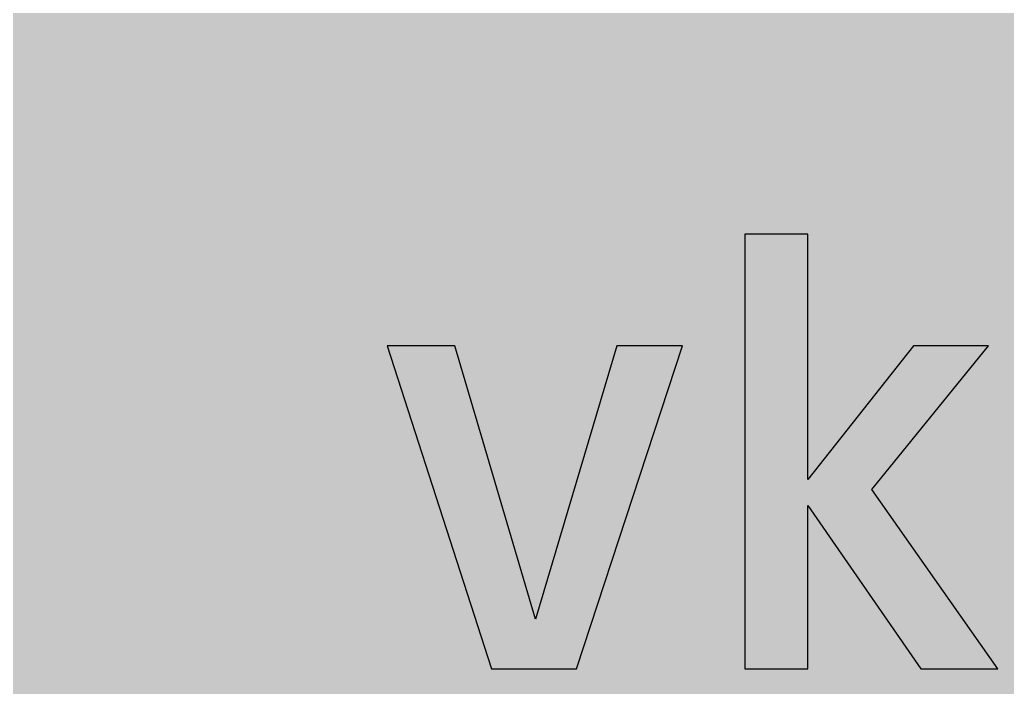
# Model space of a CAD drawing. Header units: millimetres. Extents: x 0 to 212, y 0 to 159.
# Drawn here: x 107.1 to 163.2, y 30.8 to 68.7 of the extents above; entities that cross this region are included whole.
import ezdxf

# ---------------------------------------------------------------- set-up
doc = ezdxf.new("R2010")
doc.units = ezdxf.units.MM

msp = doc.modelspace()

# ---------------------------------------------------------------- hatches: boundary and pattern name
for color, points in [(254, [(14.1633, 0.0536), (13.9878, 0.0533), (13.8125, 0.0559), (13.6373, 0.061), (13.462, 0.0686), (13.2893, 0.0787), (13.114, 0.0914), (12.9413, 0.1041), (12.7686, 0.1219), (12.5959, 0.1397), (12.4231, 0.16), (12.2504, 0.1829), (12.0777, 0.2057), (11.9075, 0.2337), (11.7373, 0.2616), (11.5672, 0.2921), (11.397, 0.3251), (11.2268, 0.3607), (11.0592, 0.3988), (10.8915, 0.4369), (10.7239, 0.4775), (10.5562, 0.5207), (10.3886, 0.5664), (10.2235, 0.6121), (10.0584, 0.6629), (9.8933, 0.7137), (9.7307, 0.7671), (9.5682, 0.8204), (9.4056, 0.8788), (9.2431, 0.9373), (9.083, 0.9982), (8.923, 1.0617), (8.763, 1.1252), (8.6055, 1.1938), (8.4455, 1.2624), (8.2906, 1.331), (8.1331, 1.4046), (7.9781, 1.4783), (7.8232, 1.5545), (7.6708, 1.6332), (7.5184, 1.7145), (7.366, 1.7958), (7.2161, 1.8796), (7.0663, 1.966), (6.919, 2.0523), (6.7716, 2.1438), (6.6243, 2.2352), (6.4795, 2.3266), (6.3348, 2.4232), (6.19, 2.5197), (6.0477, 2.6187), (5.908, 2.7178), (5.7683, 2.8194), (5.6286, 2.9235), (5.4915, 3.0302), (5.3543, 3.1369), (5.2197, 3.2461), (5.0851, 3.3579), (4.953, 3.4722), (4.8209, 3.5865), (4.6914, 3.7033), (4.5644, 3.8202), (4.4348, 3.9395), (4.3104, 4.0615), (4.1859, 4.1859), (4.0615, 4.3104), (3.9395, 4.4348), (3.8202, 4.5618), (3.7033, 4.6914), (3.5865, 4.8209), (3.4722, 4.953), (3.3579, 5.0851), (3.2487, 5.2197), (3.1369, 5.3543), (3.0302, 5.4915), (2.9235, 5.6286), (2.8194, 5.7683), (2.7178, 5.908), (2.6187, 6.0477), (2.5197, 6.19), (2.4232, 6.3348), (2.3266, 6.477), (2.2352, 6.6243), (2.1438, 6.7691), (2.0523, 6.919), (1.966, 7.0663), (1.8796, 7.2161), (1.7958, 7.366), (1.7145, 7.5184), (1.6332, 7.6708), (1.5545, 7.8232), (1.4783, 7.9781), (1.4046, 8.1331), (1.331, 8.2906), (1.2598, 8.4455), (1.1913, 8.603), (1.1252, 8.763), (1.0592, 8.923), (0.9982, 9.083), (0.9373, 9.2431), (0.8763, 9.4056), (0.8204, 9.5682), (0.7645, 9.7307), (0.7112, 9.8933), (0.6604, 10.0584), (0.6121, 10.2235), (0.5639, 10.3911), (0.5207, 10.5562), (0.4775, 10.7239), (0.4343, 10.8915), (0.3962, 11.0592), (0.3607, 11.2268), (0.3251, 11.397), (0.2921, 11.5672), (0.2616, 11.7373), (0.2311, 11.9075), (0.2057, 12.0802), (0.1803, 12.2504), (0.1575, 12.4231), (0.1372, 12.5959), (0.1194, 12.7686), (0.1041, 12.9413), (0.0889, 13.1166), (0.0787, 13.2893), (0.0686, 13.4645), (0.061, 13.6373), (0.0559, 13.8125), (0.0508, 13.9878), (0.0508, 14.163), (0.0522, 144.6925), (0.0508, 144.8664), (0.0559, 145.0416), (0.061, 145.2169), (0.0686, 145.3896), (0.0787, 145.5649), (0.0889, 145.7376), (0.1041, 145.9128), (0.1194, 146.0856), (0.1372, 146.2583), (0.1575, 146.431), (0.1803, 146.6037), (0.2057, 146.7739), (0.2311, 146.9466), (0.2616, 147.1168), (0.2921, 147.287), (0.3251, 147.4572), (0.3607, 147.6248), (0.3962, 147.795), (0.4343, 147.9626), (0.4775, 148.1303), (0.5207, 148.2979), (0.5639, 148.463), (0.6121, 148.6281), (0.6604, 148.7932), (0.7112, 148.9583), (0.7645, 149.1234), (0.8204, 149.286), (0.8763, 149.4485), (0.9373, 149.6111), (0.9982, 149.7711), (1.0592, 149.9311), (1.1252, 150.0911), (1.1913, 150.2486), (1.2598, 150.4061), (1.331, 150.5636), (1.4046, 150.7185), (1.4783, 150.876), (1.5545, 151.0284), (1.6332, 151.1833), (1.7145, 151.3357), (1.7958, 151.4856), (1.8796, 151.638), (1.966, 151.7879), (2.0523, 151.9352), (2.1438, 152.0825), (2.2352, 152.2298), (2.3266, 152.3746), (2.4232, 152.5194), (2.5197, 152.6616), (2.6187, 152.8039), (2.7178, 152.9461), (2.8194, 153.0858), (2.9235, 153.2255), (3.0302, 153.3627), (3.1369, 153.4973), (3.2487, 153.6344), (3.3579, 153.7665), (3.4722, 153.8986), (3.5865, 154.0307), (3.7033, 154.1602), (3.8202, 154.2898), (3.9395, 154.4168), (4.0615, 154.5438), (4.1859, 154.6682), (4.3104, 154.7901), (4.4348, 154.9121), (4.5644, 155.034), (4.6914, 155.1508), (4.8209, 155.2677), (4.953, 155.382), (5.0851, 155.4937), (5.2197, 155.6055), (5.3543, 155.7147), (5.4915, 155.8239), (5.6286, 155.9281), (5.7683, 156.0322), (5.908, 156.1338), (6.0477, 156.2354), (6.19, 156.3345), (6.3348, 156.431), (6.4795, 156.525), (6.6243, 156.6189), (6.7716, 156.7104), (6.919, 156.7993), (7.0663, 156.8882), (7.2161, 156.9745), (7.366, 157.0584), (7.5184, 157.1396), (7.6708, 157.2209), (7.8232, 157.2971), (7.9781, 157.3733), (8.1331, 157.4495), (8.2906, 157.5206), (8.4455, 157.5918), (8.6055, 157.6603), (8.763, 157.7289), (8.923, 157.7924), (9.083, 157.8559), (9.2431, 157.9169), (9.4056, 157.9753), (9.5682, 158.0337), (9.7307, 158.0871), (9.8933, 158.1404), (10.0584, 158.1912), (10.2235, 158.242), (10.3886, 158.2877), (10.5562, 158.3334), (10.7239, 158.3766), (10.8915, 158.4173), (11.0592, 158.4579), (11.2268, 158.4935), (11.397, 158.529), (11.5672, 158.562), (11.7373, 158.5925), (11.9075, 158.6205), (12.0777, 158.6484), (12.2504, 158.6713), (12.4231, 158.6941), (12.5959, 158.7144), (12.7686, 158.7322), (12.9413, 158.75), (13.114, 158.7627), (13.2893, 158.7754), (13.462, 158.7856), (13.6373, 158.7932), (13.8125, 158.7983), (13.9878, 158.8008), (14.163, 158.8033), (197.6078, 158.8036), (197.7822, 158.8008), (197.9574, 158.7983), (198.1327, 158.7932), (198.3054, 158.7856), (198.4807, 158.7754), (198.6534, 158.7627), (198.8287, 158.75), (199.0014, 158.7322), (199.1741, 158.7144), (199.3468, 158.6941), (199.5195, 158.6713), (199.6897, 158.6484), (199.8624, 158.6205), (200.0326, 158.5925), (200.2028, 158.562), (200.373, 158.529), (200.5432, 158.4935), (200.7108, 158.4579), (200.8784, 158.4173), (201.0461, 158.3766), (201.2137, 158.3334), (201.3788, 158.2877), (201.5465, 158.242), (201.7116, 158.1912), (201.8767, 158.1404), (202.0392, 158.0871), (202.2018, 158.0337), (202.3643, 157.9753), (202.5269, 157.9169), (202.6869, 157.8559), (202.8469, 157.7924), (203.007, 157.7289), (203.167, 157.6603), (203.3245, 157.5918), (203.4794, 157.5206), (203.6369, 157.4495), (203.7918, 157.3733), (203.9468, 157.2971), (204.0992, 157.2209), (204.2516, 157.1396), (204.404, 157.0584), (204.5538, 156.9745), (204.7037, 156.8882), (204.8535, 156.7993), (205.0009, 156.7104), (205.1456, 156.6189), (205.293, 156.525), (205.4352, 156.431), (205.58, 156.3345), (205.7222, 156.2354), (205.8619, 156.1338), (206.0016, 156.0322), (206.1413, 155.9281), (206.2785, 155.8239), (206.4156, 155.7147), (206.5503, 155.6055), (206.6849, 155.4937), (206.817, 155.382), (206.949, 155.2677), (207.0786, 155.1508), (207.2081, 155.034), (207.3351, 154.9121), (207.4596, 154.7901), (207.584, 154.6682), (207.7085, 154.5438), (207.8304, 154.4168), (207.9498, 154.2898), (208.0666, 154.1602), (208.1835, 154.0307), (208.2978, 153.8986), (208.4121, 153.7665), (208.5238, 153.6344), (208.6331, 153.4973), (208.7397, 153.3627), (208.8464, 153.2255), (208.9506, 153.0858), (209.0522, 152.9461), (209.1512, 152.8039), (209.2503, 152.6616), (209.3468, 152.5194), (209.4433, 152.3746), (209.5348, 152.2298), (209.6262, 152.0825), (209.7176, 151.9352), (209.804, 151.7879), (209.8904, 151.638), (209.9742, 151.4856), (210.0555, 151.3357), (210.1367, 151.1833), (210.2155, 151.0284), (210.2917, 150.876), (210.3653, 150.7185), (210.439, 150.5636), (210.5076, 150.4061), (210.5762, 150.2486), (210.6447, 150.0911), (210.7082, 149.9311), (210.7717, 149.7711), (210.8327, 149.6111), (210.8911, 149.4485), (210.9495, 149.286), (211.0029, 149.1234), (211.0562, 148.9583), (211.107, 148.7932), (211.1578, 148.6281), (211.2035, 148.463), (211.2493, 148.2979), (211.2924, 148.1303), (211.3331, 147.9626), (211.3712, 147.795), (211.4093, 147.6248), (211.4448, 147.4572), (211.4779, 147.287), (211.5083, 147.1168), (211.5363, 146.9466), (211.5642, 146.7739), (211.5871, 146.6037), (211.6099, 146.431), (211.6303, 146.2583), (211.648, 146.0856), (211.6658, 145.9128), (211.6785, 145.7376), (211.6912, 145.5649), (211.7014, 145.3896), (211.709, 145.2169), (211.7141, 145.0416), (211.7166, 144.8664), (211.7166, 144.6911), (211.7189, 14.1647), (211.7166, 13.9878), (211.7141, 13.8125), (211.709, 13.6373), (211.7014, 13.4645), (211.6912, 13.2893), (211.6785, 13.1166), (211.6658, 12.9413), (211.648, 12.7686), (211.6303, 12.5959), (211.6099, 12.4231), (211.5871, 12.2504), (211.5642, 12.0802), (211.5363, 11.9075), (211.5083, 11.7373), (211.4779, 11.5672), (211.4448, 11.397), (211.4093, 11.2268), (211.3712, 11.0592), (211.3331, 10.8915), (211.2924, 10.7239), (211.2493, 10.5562), (211.2035, 10.3911), (211.1578, 10.2235), (211.107, 10.0584), (211.0562, 9.8933), (211.0029, 9.7307), (210.9495, 9.5682), (210.8911, 9.4056), (210.8327, 9.2431), (210.7717, 9.083), (210.7082, 8.923), (210.6447, 8.763), (210.5762, 8.603), (210.5076, 8.4455), (210.439, 8.2906), (210.3653, 8.1331), (210.2917, 7.9781), (210.2155, 7.8232), (210.1367, 7.6708), (210.0555, 7.5184), (209.9742, 7.366), (209.8904, 7.2161), (209.804, 7.0663), (209.7176, 6.919), (209.6262, 6.7691), (209.5348, 6.6243), (209.4433, 6.477), (209.3468, 6.3348), (209.2503, 6.19), (209.1512, 6.0477), (209.0522, 5.908), (208.9506, 5.7683), (208.8464, 5.6286), (208.7397, 5.4915), (208.6331, 5.3543), (208.5238, 5.2197), (208.4121, 5.0851), (208.2978, 4.953), (208.1835, 4.8209), (208.0666, 4.6914), (207.9498, 4.5618), (207.8304, 4.4348), (207.7085, 4.3104), (207.584, 4.1859), (207.4596, 4.0615), (207.3351, 3.9395), (207.2081, 3.8202), (207.0786, 3.7033), (206.949, 3.5865), (206.817, 3.4722), (206.6849, 3.3579), (206.5503, 3.2461), (206.4156, 3.1369), (206.2785, 3.0302), (206.1413, 2.9235), (206.0016, 2.8194), (205.8619, 2.7178), (205.7222, 2.6187), (205.58, 2.5197), (205.4352, 2.4232), (205.293, 2.3266), (205.1456, 2.2352), (205.0009, 2.1438), (204.8535, 2.0523), (204.7037, 1.966), (204.5538, 1.8796), (204.404, 1.7958), (204.2516, 1.7145), (204.0992, 1.6332), (203.9468, 1.5545), (203.7918, 1.4783), (203.6369, 1.4046), (203.4794, 1.331), (203.3245, 1.2624), (203.167, 1.1938), (203.007, 1.1252), (202.8469, 1.0617), (202.6869, 0.9982), (202.5269, 0.9373), (202.3643, 0.8788), (202.2018, 0.8204), (202.0392, 0.7671), (201.8767, 0.7137), (201.7116, 0.6629), (201.5465, 0.6121), (201.3788, 0.5664), (201.2137, 0.5207), (201.0461, 0.4775), (200.8784, 0.4369), (200.7108, 0.3988), (200.5432, 0.3607), (200.373, 0.3251), (200.2028, 0.2921), (200.0326, 0.2616), (199.8624, 0.2337), (199.6897, 0.2057), (199.5195, 0.1829), (199.3468, 0.16), (199.1741, 0.1397), (199.0014, 0.1219), (198.8287, 0.1041), (198.6534, 0.0914), (198.4807, 0.0787), (198.3054, 0.0686), (198.1327, 0.061), (197.9574, 0.0559), (197.7822, 0.0533), (197.6069, 0.0533)]), (59, [(151.8888, 31.8036), (151.8888, 41.0803), (158.309, 31.8036), (162.6828, 31.8036), (155.5228, 41.9982), (162.1536, 50.1466), (157.886, 50.1466), (151.8888, 42.5633), (151.8888, 56.4966), (148.2908, 56.4966), (148.2908, 31.8036)]), (59, [(144.7631, 50.1466), (141.0229, 50.1466), (136.4008, 34.6258), (131.8147, 50.1466), (127.9701, 50.1466), (133.8972, 31.8036), (138.7299, 31.8036)])]:
    msp.add_hatch(color=color).paths.add_polyline_path(points)
h = msp.add_hatch(color=59)
edge = h.paths.add_edge_path()
edge.add_line((117.1402, 47.5365), (117.2591, 47.5336))
edge.add_line((117.2591, 47.5336), (117.3759, 47.5336))
edge.add_line((117.3759, 47.5336), (117.4928, 47.531))
edge.add_line((117.4928, 47.531), (117.6071, 47.5285))
edge.add_line((117.6071, 47.5285), (117.7188, 47.5259))
edge.add_line((117.7188, 47.5259), (117.8306, 47.5209))
edge.add_line((117.8306, 47.5209), (117.9373, 47.5132))
edge.add_line((117.9373, 47.5132), (118.044, 47.5082))
edge.add_line((118.044, 47.5082), (118.1506, 47.5005))
edge.add_line((118.1506, 47.5005), (118.2522, 47.4904))
edge.add_line((118.2522, 47.4904), (118.3538, 47.4802))
edge.add_line((118.3538, 47.4802), (118.4529, 47.4701))
edge.add_line((118.4529, 47.4701), (118.552, 47.4574))
edge.add_line((118.552, 47.4574), (118.6459, 47.4447))
edge.add_line((118.6459, 47.4447), (118.7399, 47.4294))
edge.add_line((118.7399, 47.4294), (118.8314, 47.4116))
edge.add_line((118.8314, 47.4116), (118.9228, 47.3964))
edge.add_line((118.9228, 47.3964), (119.0092, 47.3761))
edge.add_line((119.0092, 47.3761), (119.0955, 47.3558))
edge.add_line((119.0955, 47.3558), (119.1793, 47.3354))
edge.add_line((119.1793, 47.3354), (119.2632, 47.3126))
edge.add_line((119.2632, 47.3126), (119.3444, 47.2872))
edge.add_line((119.3444, 47.2872), (119.4206, 47.2618))
edge.add_line((119.4206, 47.2618), (119.4994, 47.2338))
edge.add_line((119.4994, 47.2338), (119.573, 47.2059))
edge.add_line((119.573, 47.2059), (119.6467, 47.1729))
edge.add_line((119.6467, 47.1729), (119.7178, 47.1424))
edge.add_line((119.7178, 47.1424), (119.7864, 47.1068))
edge.add_line((119.7864, 47.1068), (119.855, 47.0713))
edge.add_line((119.855, 47.0713), (119.921, 47.0332))
edge.add_line((119.921, 47.0332), (119.9845, 46.9951))
edge.add_line((119.9845, 46.9951), (120.0455, 46.9519))
edge.add_line((120.0455, 46.9519), (120.1039, 46.9113))
edge.add_line((120.1039, 46.9113), (120.1623, 46.8655))
edge.add_line((120.1623, 46.8655), (120.2182, 46.8173))
edge.add_line((120.2182, 46.8173), (120.2741, 46.769))
edge.add_line((120.2741, 46.769), (120.3249, 46.7182))
edge.add_line((120.3249, 46.7182), (120.3757, 46.6649))
edge.add_line((120.3757, 46.6649), (120.4239, 46.6115))
edge.add_line((120.4239, 46.6115), (120.4697, 46.5531))
edge.add_line((120.4697, 46.5531), (120.5154, 46.4947))
edge.add_line((120.5154, 46.4947), (120.5586, 46.4337))
edge.add_line((120.5586, 46.4337), (120.5992, 46.3702))
edge.add_line((120.5992, 46.3702), (120.6373, 46.3042))
edge.add_line((120.6373, 46.3042), (120.6754, 46.2356))
edge.add_line((120.6754, 46.2356), (120.711, 46.1645))
edge.add_line((120.711, 46.1645), (120.744, 46.0934))
edge.add_line((120.744, 46.0934), (120.7745, 46.0172))
edge.add_line((120.7745, 46.0172), (120.8049, 45.941))
edge.add_line((120.8049, 45.941), (120.8329, 45.8597))
edge.add_line((120.8329, 45.8597), (120.8583, 45.7784))
edge.add_line((120.8583, 45.7784), (120.8811, 45.6921))
edge.add_line((120.8811, 45.6921), (120.904, 45.6057))
edge.add_line((120.904, 45.6057), (120.9243, 45.5143))
edge.add_line((120.9243, 45.5143), (120.9421, 45.4228))
edge.add_line((120.9421, 45.4228), (120.9573, 45.3263))
edge.add_line((120.9573, 45.3263), (120.9726, 45.2298))
edge.add_line((120.9726, 45.2298), (120.9853, 45.1282))
edge.add_line((120.9853, 45.1282), (120.9954, 45.0266))
edge.add_line((120.9954, 45.0266), (121.0031, 44.9199))
edge.add_line((121.0031, 44.9199), (121.0107, 44.8107))
edge.add_line((121.0107, 44.8107), (121.0158, 44.6989))
edge.add_line((121.0158, 44.6989), (121.0183, 44.5846))
edge.add_line((121.0183, 44.5846), (121.0183, 44.4652))
edge.add_line((121.0183, 44.4652), (121.0208, 43.0565))
edge.add_line((121.0208, 43.0565), (118.339, 43.0565))
edge.add_line((118.339, 43.0565), (118.0871, 43.053))
edge.add_line((118.0871, 43.053), (117.8433, 43.0505))
edge.add_line((117.8433, 43.0505), (117.602, 43.0428))
edge.add_line((117.602, 43.0428), (117.3658, 43.0327))
edge.add_line((117.3658, 43.0327), (117.1321, 43.02))
edge.add_line((117.1321, 43.02), (116.9035, 43.0047))
edge.add_line((116.9035, 43.0047), (116.6774, 42.9844))
edge.add_line((116.6774, 42.9844), (116.4565, 42.9641))
edge.add_line((116.4565, 42.9641), (116.2406, 42.9412))
edge.add_line((116.2406, 42.9412), (116.0272, 42.9133))
edge.add_line((116.0272, 42.9133), (115.8189, 42.8828))
edge.add_line((115.8189, 42.8828), (115.6132, 42.8498))
edge.add_line((115.6132, 42.8498), (115.4125, 42.8142))
edge.add_line((115.4125, 42.8142), (115.2169, 42.7761))
edge.add_line((115.2169, 42.7761), (115.0239, 42.7355))
edge.add_line((115.0239, 42.7355), (114.8359, 42.6923))
edge.add_line((114.8359, 42.6923), (114.6505, 42.6441))
edge.add_line((114.6505, 42.6441), (114.4702, 42.5958))
edge.add_line((114.4702, 42.5958), (114.2924, 42.5425))
edge.add_line((114.2924, 42.5425), (114.1197, 42.4866))
edge.add_line((114.1197, 42.4866), (113.952, 42.4282))
edge.add_line((113.952, 42.4282), (113.7869, 42.3672))
edge.add_line((113.7869, 42.3672), (113.6269, 42.3037))
edge.add_line((113.6269, 42.3037), (113.4694, 42.2377))
edge.add_line((113.4694, 42.2377), (113.317, 42.1665))
edge.add_line((113.317, 42.1665), (113.1672, 42.0954))
edge.add_line((113.1672, 42.0954), (113.0224, 42.0192))
edge.add_line((113.0224, 42.0192), (112.8827, 41.9405))
edge.add_line((112.8827, 41.9405), (112.7455, 41.8592))
edge.add_line((112.7455, 41.8592), (112.6134, 41.7754))
edge.add_line((112.6134, 41.7754), (112.4839, 41.689))
edge.add_line((112.4839, 41.689), (112.3594, 41.6001))
edge.add_line((112.3594, 41.6001), (112.2375, 41.5087))
edge.add_line((112.2375, 41.5087), (112.1207, 41.4122))
edge.add_line((112.1207, 41.4122), (112.0064, 41.3156))
edge.add_line((112.0064, 41.3156), (111.8972, 41.214))
edge.add_line((111.8972, 41.214), (111.7905, 41.1099))
edge.add_line((111.7905, 41.1099), (111.6889, 41.0032))
edge.add_line((111.6889, 41.0032), (111.5924, 40.894))
edge.add_line((111.5924, 40.894), (111.4984, 40.7822))
edge.add_line((111.4984, 40.7822), (111.4069, 40.6654))
edge.add_line((111.4069, 40.6654), (111.3206, 40.5486))
edge.add_line((111.3206, 40.5486), (111.2393, 40.4266))
edge.add_line((111.2393, 40.4266), (111.1606, 40.3047))
edge.add_line((111.1606, 40.3047), (111.0869, 40.1777))
edge.add_line((111.0869, 40.1777), (111.0158, 40.0482))
edge.add_line((111.0158, 40.0482), (110.9497, 39.9161))
edge.add_line((110.9497, 39.9161), (110.8862, 39.7815))
edge.add_line((110.8862, 39.7815), (110.8278, 39.6443))
edge.add_line((110.8278, 39.6443), (110.7719, 39.5021))
edge.add_line((110.7719, 39.5021), (110.7211, 39.3598))
edge.add_line((110.7211, 39.3598), (110.6729, 39.2125))
edge.add_line((110.6729, 39.2125), (110.6297, 39.0627))
edge.add_line((110.6297, 39.0627), (110.5891, 38.9103))
edge.add_line((110.5891, 38.9103), (110.5535, 38.7553))
edge.add_line((110.5535, 38.7553), (110.5205, 38.5978))
edge.add_line((110.5205, 38.5978), (110.4925, 38.4378))
edge.add_line((110.4925, 38.4378), (110.4671, 38.2753))
edge.add_line((110.4671, 38.2753), (110.4468, 38.1076))
edge.add_line((110.4468, 38.1076), (110.4316, 37.94))
edge.add_line((110.4316, 37.94), (110.4163, 37.7673))
edge.add_line((110.4163, 37.7673), (110.4087, 37.592))
edge.add_line((110.4087, 37.592), (110.4011, 37.4142))
edge.add_line((110.4011, 37.4142), (110.4011, 37.2339))
edge.add_line((110.4011, 37.2339), (110.4011, 37.0408))
edge.add_line((110.4011, 37.0408), (110.4087, 36.8503))
edge.add_line((110.4087, 36.8503), (110.4163, 36.6649))
edge.add_line((110.4163, 36.6649), (110.429, 36.4846))
edge.add_line((110.429, 36.4846), (110.4443, 36.3042))
edge.add_line((110.4443, 36.3042), (110.4646, 36.129))
edge.add_line((110.4646, 36.129), (110.4875, 35.9588))
edge.add_line((110.4875, 35.9588), (110.5154, 35.7911))
edge.add_line((110.5154, 35.7911), (110.5459, 35.626))
edge.add_line((110.5459, 35.626), (110.5789, 35.466))
edge.add_line((110.5789, 35.466), (110.6145, 35.3085))
edge.add_line((110.6145, 35.3085), (110.6551, 35.1536))
edge.add_line((110.6551, 35.1536), (110.6983, 35.0037))
edge.add_line((110.6983, 35.0037), (110.744, 34.8564))
edge.add_line((110.744, 34.8564), (110.7948, 34.7142))
edge.add_line((110.7948, 34.7142), (110.8481, 34.5745))
edge.add_line((110.8481, 34.5745), (110.904, 34.4373))
edge.add_line((110.904, 34.4373), (110.9624, 34.3052))
edge.add_line((110.9624, 34.3052), (111.0259, 34.1757))
edge.add_line((111.0259, 34.1757), (111.0894, 34.0487))
edge.add_line((111.0894, 34.0487), (111.158, 33.9242))
edge.add_line((111.158, 33.9242), (111.2291, 33.8049))
edge.add_line((111.2291, 33.8049), (111.3028, 33.688))
edge.add_line((111.3028, 33.688), (111.3815, 33.5737))
edge.add_line((111.3815, 33.5737), (111.4603, 33.4645))
edge.add_line((111.4603, 33.4645), (111.5441, 33.3578))
edge.add_line((111.5441, 33.3578), (111.6279, 33.2537))
edge.add_line((111.6279, 33.2537), (111.7168, 33.1521))
edge.add_line((111.7168, 33.1521), (111.8083, 33.0556))
edge.add_line((111.8083, 33.0556), (111.9022, 32.9616))
edge.add_line((111.9022, 32.9616), (111.9988, 32.8701))
edge.add_line((111.9988, 32.8701), (112.0978, 32.7812))
edge.add_line((112.0978, 32.7812), (112.1994, 32.6949))
edge.add_line((112.1994, 32.6949), (112.3036, 32.6136))
edge.add_line((112.3036, 32.6136), (112.4102, 32.5349))
edge.add_line((112.4102, 32.5349), (112.5195, 32.4587))
edge.add_line((112.5195, 32.4587), (112.6312, 32.385))
edge.add_line((112.6312, 32.385), (112.7455, 32.3139))
edge.add_line((112.7455, 32.3139), (112.8624, 32.2478))
edge.add_line((112.8624, 32.2478), (112.9817, 32.1818))
edge.add_line((112.9817, 32.1818), (113.1037, 32.1208))
edge.add_line((113.1037, 32.1208), (113.2281, 32.0624))
edge.add_line((113.2281, 32.0624), (113.3526, 32.0065))
edge.add_line((113.3526, 32.0065), (113.4821, 31.9532))
edge.add_line((113.4821, 31.9532), (113.6117, 31.9024))
edge.add_line((113.6117, 31.9024), (113.7463, 31.8541))
edge.add_line((113.7463, 31.8541), (113.8809, 31.811))
edge.add_line((113.8809, 31.811), (114.0181, 31.7678))
edge.add_line((114.0181, 31.7678), (114.1552, 31.7297))
edge.add_line((114.1552, 31.7297), (114.2975, 31.6916))
edge.add_line((114.2975, 31.6916), (114.4397, 31.6586))
edge.add_line((114.4397, 31.6586), (114.5845, 31.6255))
edge.add_line((114.5845, 31.6255), (114.7318, 31.5976))
edge.add_line((114.7318, 31.5976), (114.8817, 31.5722))
edge.add_line((114.8817, 31.5722), (115.0315, 31.5493))
edge.add_line((115.0315, 31.5493), (115.1839, 31.5265))
edge.add_line((115.1839, 31.5265), (115.3389, 31.5087))
edge.add_line((115.3389, 31.5087), (115.4938, 31.4935))
edge.add_line((115.4938, 31.4935), (115.6538, 31.4808))
edge.add_line((115.6538, 31.4808), (115.8113, 31.4681))
edge.add_line((115.8113, 31.4681), (115.9739, 31.4604))
edge.add_line((115.9739, 31.4604), (116.1364, 31.4554))
edge.add_line((116.1364, 31.4554), (116.3015, 31.4503))
edge.add_line((116.3015, 31.4503), (116.4666, 31.4503))
edge.add_line((116.4666, 31.4503), (116.5911, 31.4503))
edge.add_line((116.5911, 31.4503), (116.713, 31.4528))
edge.add_line((116.713, 31.4528), (116.8324, 31.4579))
edge.add_line((116.8324, 31.4579), (116.9492, 31.463))
edge.add_line((116.9492, 31.463), (117.0661, 31.4706))
edge.add_line((117.0661, 31.4706), (117.1804, 31.4808))
edge.add_line((117.1804, 31.4808), (117.2947, 31.4909))
edge.add_line((117.2947, 31.4909), (117.4039, 31.5036))
edge.add_line((117.4039, 31.5036), (117.5156, 31.5189))
edge.add_line((117.5156, 31.5189), (117.6223, 31.5341))
edge.add_line((117.6223, 31.5341), (117.729, 31.5519))
edge.add_line((117.729, 31.5519), (117.8331, 31.5697))
edge.add_line((117.8331, 31.5697), (117.9373, 31.59))
edge.add_line((117.9373, 31.59), (118.0389, 31.6128))
edge.add_line((118.0389, 31.6128), (118.1379, 31.6357))
edge.add_line((118.1379, 31.6357), (118.237, 31.6586))
edge.add_line((118.237, 31.6586), (118.3335, 31.6865))
edge.add_line((118.3335, 31.6865), (118.43, 31.7119))
edge.add_line((118.43, 31.7119), (118.524, 31.7424))
edge.add_line((118.524, 31.7424), (118.6155, 31.7729))
edge.add_line((118.6155, 31.7729), (118.7069, 31.8033))
edge.add_line((118.7069, 31.8033), (118.7958, 31.8364))
edge.add_line((118.7958, 31.8364), (118.8847, 31.8694))
edge.add_line((118.8847, 31.8694), (118.9711, 31.9049))
edge.add_line((118.9711, 31.9049), (119.0574, 31.9405))
edge.add_line((119.0574, 31.9405), (119.1412, 31.9786))
edge.add_line((119.1412, 31.9786), (119.2225, 32.0192))
edge.add_line((119.2225, 32.0192), (119.3038, 32.0573))
edge.add_line((119.3038, 32.0573), (119.3851, 32.1005))
edge.add_line((119.3851, 32.1005), (119.4638, 32.1412))
edge.add_line((119.4638, 32.1412), (119.54, 32.1843))
edge.add_line((119.54, 32.1843), (119.6162, 32.2301))
edge.add_line((119.6162, 32.2301), (119.6899, 32.2758))
edge.add_line((119.6899, 32.2758), (119.7635, 32.3215))
edge.add_line((119.7635, 32.3215), (119.8372, 32.3698))
edge.add_line((119.8372, 32.3698), (119.9083, 32.418))
edge.add_line((119.9083, 32.418), (119.9769, 32.4688))
edge.add_line((119.9769, 32.4688), (120.0455, 32.5196))
edge.add_line((120.0455, 32.5196), (120.1115, 32.5704))
edge.add_line((120.1115, 32.5704), (120.1776, 32.6212))
edge.add_line((120.1776, 32.6212), (120.2436, 32.6746))
edge.add_line((120.2436, 32.6746), (120.3071, 32.7304))
edge.add_line((120.3071, 32.7304), (120.3706, 32.7838))
edge.add_line((120.3706, 32.7838), (120.4316, 32.8397))
edge.add_line((120.4316, 32.8397), (120.49, 32.8981))
edge.add_line((120.49, 32.8981), (120.5509, 32.954))
edge.add_line((120.5509, 32.954), (120.6094, 33.0124))
edge.add_line((120.6094, 33.0124), (120.6652, 33.0708))
edge.add_line((120.6652, 33.0708), (120.7211, 33.1318))
edge.add_line((120.7211, 33.1318), (120.777, 33.1902))
edge.add_line((120.777, 33.1902), (120.8303, 33.2511))
edge.add_line((120.8303, 33.2511), (120.8837, 33.3146))
edge.add_line((120.8837, 33.3146), (120.9345, 33.3756))
edge.add_line((120.9345, 33.3756), (120.9853, 33.4391))
edge.add_line((120.9853, 33.4391), (121.0361, 33.5026))
edge.add_line((121.0361, 33.5026), (121.0843, 33.5661))
edge.add_line((121.0843, 33.5661), (121.1326, 33.6296))
edge.add_line((121.1326, 33.6296), (121.1783, 33.6956))
edge.add_line((121.1783, 33.6956), (121.224, 33.7617))
edge.add_line((121.224, 33.7617), (121.2698, 33.8277))
edge.add_line((121.2698, 33.8277), (121.3155, 33.8938))
edge.add_line((121.3155, 33.8938), (121.3587, 33.9598))
edge.add_line((121.3587, 33.9598), (121.4018, 34.0284))
edge.add_line((121.4018, 34.0284), (121.4425, 34.0944))
edge.add_line((121.4425, 34.0944), (121.9027, 31.8036))
edge.add_line((121.9027, 31.8036), (124.6188, 31.8036))
edge.add_line((124.6188, 31.8036), (124.6188, 44.68))
edge.add_line((124.6188, 44.68), (124.6149, 44.8539))
edge.add_line((124.6149, 44.8539), (124.6124, 45.0266))
edge.add_line((124.6124, 45.0266), (124.6048, 45.1993))
edge.add_line((124.6048, 45.1993), (124.5946, 45.3669))
edge.add_line((124.5946, 45.3669), (124.5819, 45.532))
edge.add_line((124.5819, 45.532), (124.5667, 45.6946))
edge.add_line((124.5667, 45.6946), (124.5464, 45.8546))
edge.add_line((124.5464, 45.8546), (124.526, 46.0121))
edge.add_line((124.526, 46.0121), (124.5006, 46.167))
edge.add_line((124.5006, 46.167), (124.4727, 46.3194))
edge.add_line((124.4727, 46.3194), (124.4422, 46.4693))
edge.add_line((124.4422, 46.4693), (124.4067, 46.6166))
edge.add_line((124.4067, 46.6166), (124.3711, 46.7614))
edge.add_line((124.3711, 46.7614), (124.3305, 46.9036))
edge.add_line((124.3305, 46.9036), (124.2847, 47.0433))
edge.add_line((124.2847, 47.0433), (124.239, 47.1805))
edge.add_line((124.239, 47.1805), (124.1882, 47.3151))
edge.add_line((124.1882, 47.3151), (124.1349, 47.4472))
edge.add_line((124.1349, 47.4472), (124.079, 47.5742))
edge.add_line((124.079, 47.5742), (124.018, 47.7012))
edge.add_line((124.018, 47.7012), (123.9545, 47.8257))
edge.add_line((123.9545, 47.8257), (123.886, 47.945))
edge.add_line((123.886, 47.945), (123.8148, 48.0644))
edge.add_line((123.8148, 48.0644), (123.7412, 48.1787))
edge.add_line((123.7412, 48.1787), (123.6624, 48.2905))
edge.add_line((123.6624, 48.2905), (123.5812, 48.4022))
edge.add_line((123.5812, 48.4022), (123.4973, 48.5089))
edge.add_line((123.4973, 48.5089), (123.4084, 48.6131))
edge.add_line((123.4084, 48.6131), (123.317, 48.7147))
edge.add_line((123.317, 48.7147), (123.2205, 48.8137))
edge.add_line((123.2205, 48.8137), (123.1214, 48.9102))
edge.add_line((123.1214, 48.9102), (123.0173, 49.0042))
edge.add_line((123.0173, 49.0042), (122.9106, 49.0957))
edge.add_line((122.9106, 49.0957), (122.7988, 49.182))
edge.add_line((122.7988, 49.182), (122.6845, 49.2684))
edge.add_line((122.6845, 49.2684), (122.5652, 49.3497))
edge.add_line((122.5652, 49.3497), (122.4407, 49.4309))
edge.add_line((122.4407, 49.4309), (122.3137, 49.5071))
edge.add_line((122.3137, 49.5071), (122.1842, 49.5808))
edge.add_line((122.1842, 49.5808), (122.0495, 49.6519))
edge.add_line((122.0495, 49.6519), (121.9098, 49.7205))
edge.add_line((121.9098, 49.7205), (121.7676, 49.7865))
edge.add_line((121.7676, 49.7865), (121.6203, 49.8475))
edge.add_line((121.6203, 49.8475), (121.4704, 49.9085))
edge.add_line((121.4704, 49.9085), (121.3129, 49.9669))
edge.add_line((121.3129, 49.9669), (121.1555, 50.0202))
edge.add_line((121.1555, 50.0202), (120.9904, 50.071))
edge.add_line((120.9904, 50.071), (120.8227, 50.1193))
edge.add_line((120.8227, 50.1193), (120.65, 50.165))
edge.add_line((120.65, 50.165), (120.4722, 50.2082))
edge.add_line((120.4722, 50.2082), (120.2919, 50.2488))
edge.add_line((120.2919, 50.2488), (120.1064, 50.2844))
edge.add_line((120.1064, 50.2844), (119.9159, 50.3174))
edge.add_line((119.9159, 50.3174), (119.7229, 50.3504))
edge.add_line((119.7229, 50.3504), (119.5222, 50.3784))
edge.add_line((119.5222, 50.3784), (119.319, 50.4038))
edge.add_line((119.319, 50.4038), (119.1108, 50.4241))
edge.add_line((119.1108, 50.4241), (118.8999, 50.4444))
edge.add_line((118.8999, 50.4444), (118.6815, 50.4596))
edge.add_line((118.6815, 50.4596), (118.4605, 50.4749))
edge.add_line((118.4605, 50.4749), (118.2345, 50.485))
edge.add_line((118.2345, 50.485), (118.0033, 50.4927))
edge.add_line((118.0033, 50.4927), (117.7671, 50.4977))
edge.add_line((117.7671, 50.4977), (117.5258, 50.4977))
edge.add_line((117.5258, 50.4977), (117.4191, 50.4977))
edge.add_line((117.4191, 50.4977), (117.3124, 50.4977))
edge.add_line((117.3124, 50.4977), (117.2058, 50.4952))
edge.add_line((117.2058, 50.4952), (117.0991, 50.4927))
edge.add_line((117.0991, 50.4927), (116.9924, 50.4876))
edge.add_line((116.9924, 50.4876), (116.8857, 50.485))
edge.add_line((116.8857, 50.485), (116.7816, 50.48))
edge.add_line((116.7816, 50.48), (116.6774, 50.4749))
edge.add_line((116.6774, 50.4749), (116.5708, 50.4673))
edge.add_line((116.5708, 50.4673), (116.4666, 50.4622))
edge.add_line((116.4666, 50.4622), (116.3625, 50.4546))
edge.add_line((116.3625, 50.4546), (116.2609, 50.4469))
edge.add_line((116.2609, 50.4469), (116.1567, 50.4368))
edge.add_line((116.1567, 50.4368), (116.0551, 50.4266))
edge.add_line((116.0551, 50.4266), (115.951, 50.419))
edge.add_line((115.951, 50.419), (115.8494, 50.4063))
edge.add_line((115.8494, 50.4063), (115.7478, 50.3961))
edge.add_line((115.7478, 50.3961), (115.6462, 50.3834))
edge.add_line((115.6462, 50.3834), (115.5471, 50.3733))
edge.add_line((115.5471, 50.3733), (115.4455, 50.3606))
edge.add_line((115.4455, 50.3606), (115.3465, 50.3453))
edge.add_line((115.3465, 50.3453), (115.2474, 50.3326))
edge.add_line((115.2474, 50.3326), (115.1484, 50.3174))
edge.add_line((115.1484, 50.3174), (115.0493, 50.3022))
edge.add_line((115.0493, 50.3022), (114.9502, 50.2869))
edge.add_line((114.9502, 50.2869), (114.8537, 50.2717))
edge.add_line((114.8537, 50.2717), (114.7547, 50.2564))
edge.add_line((114.7547, 50.2564), (114.6581, 50.2387))
edge.add_line((114.6581, 50.2387), (114.5616, 50.2209))
edge.add_line((114.5616, 50.2209), (114.4676, 50.2031))
edge.add_line((114.4676, 50.2031), (114.3711, 50.1853))
edge.add_line((114.3711, 50.1853), (114.2771, 50.1675))
edge.add_line((114.2771, 50.1675), (114.1806, 50.1498))
edge.add_line((114.1806, 50.1498), (114.0866, 50.1294))
edge.add_line((114.0866, 50.1294), (113.9952, 50.1091))
edge.add_line((113.9952, 50.1091), (113.9012, 50.0913))
edge.add_line((113.9012, 50.0913), (113.8098, 50.071))
edge.add_line((113.8098, 50.071), (113.7183, 50.0507))
edge.add_line((113.7183, 50.0507), (113.6269, 50.0278))
edge.add_line((113.6269, 50.0278), (113.5355, 50.0075))
edge.add_line((113.5355, 50.0075), (113.444, 49.9872))
edge.add_line((113.444, 49.9872), (113.3551, 49.9643))
edge.add_line((113.3551, 49.9643), (113.2662, 49.9415))
edge.add_line((113.2662, 49.9415), (113.1773, 49.9212))
edge.add_line((113.1773, 49.9212), (113.0884, 49.8983))
edge.add_line((113.0884, 49.8983), (113.0021, 49.8754))
edge.add_line((113.0021, 49.8754), (112.9157, 49.8526))
edge.add_line((112.9157, 49.8526), (112.8293, 49.8297))
edge.add_line((112.8293, 49.8297), (112.743, 49.8069))
edge.add_line((112.743, 49.8069), (112.6566, 49.7815))
edge.add_line((112.6566, 49.7815), (112.5728, 49.7586))
edge.add_line((112.5728, 49.7586), (112.489, 49.7357))
edge.add_line((112.489, 49.7357), (112.4052, 49.7103))
edge.add_line((112.4052, 49.7103), (112.3213, 49.6875))
edge.add_line((112.3213, 49.6875), (112.2401, 49.6621))
edge.add_line((112.2401, 49.6621), (112.1588, 49.6392))
edge.add_line((112.1588, 49.6392), (112.0775, 49.6138))
edge.add_line((112.0775, 49.6138), (111.9962, 49.5884))
edge.add_line((111.9962, 49.5884), (111.9175, 49.5656))
edge.add_line((111.9175, 49.5656), (111.8387, 49.5402))
edge.add_line((111.8387, 49.5402), (111.76, 49.5148))
edge.add_line((111.76, 49.5148), (111.6813, 49.4919))
edge.add_line((111.6813, 49.4919), (111.6051, 49.4665))
edge.add_line((111.6051, 49.4665), (111.5289, 49.4411))
edge.add_line((111.5289, 49.4411), (112.3777, 46.7247))
edge.add_line((112.3777, 46.7247), (112.4585, 46.7487))
edge.add_line((112.4585, 46.7487), (112.5398, 46.7716))
edge.add_line((112.5398, 46.7716), (112.6185, 46.797))
edge.add_line((112.6185, 46.797), (112.6998, 46.8198))
edge.add_line((112.6998, 46.8198), (112.7811, 46.8427))
edge.add_line((112.7811, 46.8427), (112.8624, 46.8655))
edge.add_line((112.8624, 46.8655), (112.9436, 46.8884))
edge.add_line((112.9436, 46.8884), (113.0249, 46.9113))
edge.add_line((113.0249, 46.9113), (113.1062, 46.9316))
edge.add_line((113.1062, 46.9316), (113.1875, 46.9544))
edge.add_line((113.1875, 46.9544), (113.2688, 46.9748))
edge.add_line((113.2688, 46.9748), (113.3475, 46.9951))
edge.add_line((113.3475, 46.9951), (113.4288, 47.0154))
edge.add_line((113.4288, 47.0154), (113.5101, 47.0357))
edge.add_line((113.5101, 47.0357), (113.5913, 47.0535))
edge.add_line((113.5913, 47.0535), (113.6701, 47.0738))
edge.add_line((113.6701, 47.0738), (113.7514, 47.0916))
edge.add_line((113.7514, 47.0916), (113.8301, 47.1094))
edge.add_line((113.8301, 47.1094), (113.9114, 47.1297))
edge.add_line((113.9114, 47.1297), (113.9901, 47.1449))
edge.add_line((113.9901, 47.1449), (114.0714, 47.1627))
edge.add_line((114.0714, 47.1627), (114.1501, 47.1805))
edge.add_line((114.1501, 47.1805), (114.2289, 47.1957))
edge.add_line((114.2289, 47.1957), (114.3076, 47.2135))
edge.add_line((114.3076, 47.2135), (114.3864, 47.2288))
edge.add_line((114.3864, 47.2288), (114.4651, 47.244))
edge.add_line((114.4651, 47.244), (114.5438, 47.2592))
edge.add_line((114.5438, 47.2592), (114.62, 47.2745))
edge.add_line((114.62, 47.2745), (114.6988, 47.2872))
edge.add_line((114.6988, 47.2872), (114.775, 47.3024))
edge.add_line((114.775, 47.3024), (114.8537, 47.3151))
edge.add_line((114.8537, 47.3151), (114.9299, 47.3278))
edge.add_line((114.9299, 47.3278), (115.0061, 47.3405))
edge.add_line((115.0061, 47.3405), (115.0823, 47.3532))
edge.add_line((115.0823, 47.3532), (115.156, 47.3634))
edge.add_line((115.156, 47.3634), (115.2322, 47.3761))
edge.add_line((115.2322, 47.3761), (115.3084, 47.3862))
edge.add_line((115.3084, 47.3862), (115.382, 47.3989))
edge.add_line((115.382, 47.3989), (115.4557, 47.4091))
edge.add_line((115.4557, 47.4091), (115.5294, 47.4167))
edge.add_line((115.5294, 47.4167), (115.603, 47.4269))
edge.add_line((115.603, 47.4269), (115.6741, 47.437))
edge.add_line((115.6741, 47.437), (115.7478, 47.4447))
edge.add_line((115.7478, 47.4447), (115.8189, 47.4523))
edge.add_line((115.8189, 47.4523), (115.89, 47.4624))
edge.add_line((115.89, 47.4624), (115.9612, 47.4701))
edge.add_line((115.9612, 47.4701), (116.0323, 47.4751))
edge.add_line((116.0323, 47.4751), (116.1009, 47.4828))
edge.add_line((116.1009, 47.4828), (116.172, 47.4878))
edge.add_line((116.172, 47.4878), (116.2406, 47.4955))
edge.add_line((116.2406, 47.4955), (116.3091, 47.5005))
edge.add_line((116.3091, 47.5005), (116.3752, 47.5056))
edge.add_line((116.3752, 47.5056), (116.4438, 47.5107))
edge.add_line((116.4438, 47.5107), (116.5098, 47.5158))
edge.add_line((116.5098, 47.5158), (116.5758, 47.5183))
edge.add_line((116.5758, 47.5183), (116.6393, 47.5209))
edge.add_line((116.6393, 47.5209), (116.7054, 47.5259))
edge.add_line((116.7054, 47.5259), (116.7689, 47.5285))
edge.add_line((116.7689, 47.5285), (116.8324, 47.531))
edge.add_line((116.8324, 47.531), (116.8959, 47.531))
edge.add_line((116.8959, 47.531), (116.9568, 47.5336))
edge.add_line((116.9568, 47.5336), (117.0178, 47.5336))
edge.add_line((117.0178, 47.5336), (117.0788, 47.5361))
edge.add_line((117.0788, 47.5361), (117.1397, 47.5361))
edge = h.paths.add_edge_path(flags=16)
edge.add_line((117.2464, 34.3073), (117.1346, 34.3078))
edge.add_line((117.1346, 34.3078), (117.028, 34.3103))
edge.add_line((117.028, 34.3103), (116.9238, 34.3129))
edge.add_line((116.9238, 34.3129), (116.8197, 34.3205))
edge.add_line((116.8197, 34.3205), (116.7181, 34.3281))
edge.add_line((116.7181, 34.3281), (116.6216, 34.3357))
edge.add_line((116.6216, 34.3357), (116.525, 34.3484))
edge.add_line((116.525, 34.3484), (116.4285, 34.3611))
edge.add_line((116.4285, 34.3611), (116.3371, 34.3738))
edge.add_line((116.3371, 34.3738), (116.2482, 34.3891))
edge.add_line((116.2482, 34.3891), (116.1593, 34.4068))
edge.add_line((116.1593, 34.4068), (116.0729, 34.4272))
edge.add_line((116.0729, 34.4272), (115.9891, 34.4475))
edge.add_line((115.9891, 34.4475), (115.9078, 34.4703))
edge.add_line((115.9078, 34.4703), (115.8291, 34.4932))
edge.add_line((115.8291, 34.4932), (115.7503, 34.5186))
edge.add_line((115.7503, 34.5186), (115.6767, 34.5465))
edge.add_line((115.6767, 34.5465), (115.603, 34.5745))
edge.add_line((115.603, 34.5745), (115.5294, 34.605))
edge.add_line((115.5294, 34.605), (115.4608, 34.6354))
edge.add_line((115.4608, 34.6354), (115.3922, 34.6685))
edge.add_line((115.3922, 34.6685), (115.3262, 34.704))
edge.add_line((115.3262, 34.704), (115.2627, 34.7396))
edge.add_line((115.2627, 34.7396), (115.2017, 34.7777))
edge.add_line((115.2017, 34.7777), (115.1407, 34.8183))
edge.add_line((115.1407, 34.8183), (115.0823, 34.859))
edge.add_line((115.0823, 34.859), (115.0264, 34.9021))
edge.add_line((115.0264, 34.9021), (114.9706, 34.9453))
edge.add_line((114.9706, 34.9453), (114.9198, 34.991))
edge.add_line((114.9198, 34.991), (114.8664, 35.0368))
edge.add_line((114.8664, 35.0368), (114.8182, 35.085))
edge.add_line((114.8182, 35.085), (114.7699, 35.1358))
edge.add_line((114.7699, 35.1358), (114.7242, 35.1866))
edge.add_line((114.7242, 35.1866), (114.681, 35.24))
edge.add_line((114.681, 35.24), (114.6378, 35.2933))
edge.add_line((114.6378, 35.2933), (114.5972, 35.3492))
edge.add_line((114.5972, 35.3492), (114.5591, 35.4051))
edge.add_line((114.5591, 35.4051), (114.521, 35.4635))
edge.add_line((114.521, 35.4635), (114.4854, 35.5244))
edge.add_line((114.4854, 35.5244), (114.4499, 35.5854))
edge.add_line((114.4499, 35.5854), (114.4194, 35.6464))
edge.add_line((114.4194, 35.6464), (114.3864, 35.7099))
edge.add_line((114.3864, 35.7099), (114.3584, 35.7759))
edge.add_line((114.3584, 35.7759), (114.3305, 35.8419))
edge.add_line((114.3305, 35.8419), (114.3025, 35.9105))
edge.add_line((114.3025, 35.9105), (114.2797, 35.9791))
edge.add_line((114.2797, 35.9791), (114.2543, 36.0502))
edge.add_line((114.2543, 36.0502), (114.234, 36.1213))
edge.add_line((114.234, 36.1213), (114.2136, 36.195))
edge.add_line((114.2136, 36.195), (114.1933, 36.2712))
edge.add_line((114.1933, 36.2712), (114.1755, 36.3449))
edge.add_line((114.1755, 36.3449), (114.1603, 36.4236))
edge.add_line((114.1603, 36.4236), (114.1451, 36.5023))
edge.add_line((114.1451, 36.5023), (114.1324, 36.5811))
edge.add_line((114.1324, 36.5811), (114.1197, 36.6624))
edge.add_line((114.1197, 36.6624), (114.1095, 36.7436))
edge.add_line((114.1095, 36.7436), (114.0993, 36.8275))
edge.add_line((114.0993, 36.8275), (114.0917, 36.9138))
edge.add_line((114.0917, 36.9138), (114.0841, 36.9976))
edge.add_line((114.0841, 36.9976), (114.079, 37.0865))
edge.add_line((114.079, 37.0865), (114.0765, 37.1754))
edge.add_line((114.0765, 37.1754), (114.0714, 37.2643))
edge.add_line((114.0714, 37.2643), (114.0714, 37.3558))
edge.add_line((114.0714, 37.3558), (114.0689, 37.4472))
edge.add_line((114.0689, 37.4472), (114.0714, 37.5437))
edge.add_line((114.0714, 37.5437), (114.0739, 37.6377))
edge.add_line((114.0739, 37.6377), (114.079, 37.7317))
edge.add_line((114.079, 37.7317), (114.0841, 37.8257))
edge.add_line((114.0841, 37.8257), (114.0917, 37.9171))
edge.add_line((114.0917, 37.9171), (114.1019, 38.006))
edge.add_line((114.1019, 38.006), (114.112, 38.0949))
edge.add_line((114.112, 38.0949), (114.1247, 38.1813))
edge.add_line((114.1247, 38.1813), (114.14, 38.2651))
edge.add_line((114.14, 38.2651), (114.1578, 38.3489))
edge.add_line((114.1578, 38.3489), (114.1755, 38.4327))
edge.add_line((114.1755, 38.4327), (114.1959, 38.5115))
edge.add_line((114.1959, 38.5115), (114.2187, 38.5928))
edge.add_line((114.2187, 38.5928), (114.2441, 38.669))
edge.add_line((114.2441, 38.669), (114.2695, 38.7452))
edge.add_line((114.2695, 38.7452), (114.2975, 38.8214))
edge.add_line((114.2975, 38.8214), (114.3279, 38.895))
edge.add_line((114.3279, 38.895), (114.3584, 38.9661))
edge.add_line((114.3584, 38.9661), (114.394, 39.0373))
edge.add_line((114.394, 39.0373), (114.4295, 39.1058))
edge.add_line((114.4295, 39.1058), (114.4676, 39.1719))
edge.add_line((114.4676, 39.1719), (114.5057, 39.2379))
edge.add_line((114.5057, 39.2379), (114.5489, 39.304))
edge.add_line((114.5489, 39.304), (114.5921, 39.3649))
edge.add_line((114.5921, 39.3649), (114.6378, 39.4259))
edge.add_line((114.6378, 39.4259), (114.6861, 39.4868))
edge.add_line((114.6861, 39.4868), (114.7369, 39.5453))
edge.add_line((114.7369, 39.5453), (114.7877, 39.6011))
edge.add_line((114.7877, 39.6011), (114.8436, 39.657))
edge.add_line((114.8436, 39.657), (114.8994, 39.7104))
edge.add_line((114.8994, 39.7104), (114.9579, 39.7637))
edge.add_line((114.9579, 39.7637), (115.0188, 39.8145))
edge.add_line((115.0188, 39.8145), (115.0798, 39.8628))
edge.add_line((115.0798, 39.8628), (115.1458, 39.911))
edge.add_line((115.1458, 39.911), (115.2119, 39.9567))
edge.add_line((115.2119, 39.9567), (115.2804, 40.0025))
edge.add_line((115.2804, 40.0025), (115.3516, 40.0456))
edge.add_line((115.3516, 40.0456), (115.4252, 40.0863))
edge.add_line((115.4252, 40.0863), (115.5014, 40.1269))
edge.add_line((115.5014, 40.1269), (115.5802, 40.165))
edge.add_line((115.5802, 40.165), (115.6614, 40.2031))
edge.add_line((115.6614, 40.2031), (115.7427, 40.2387))
edge.add_line((115.7427, 40.2387), (115.8265, 40.2717))
edge.add_line((115.8265, 40.2717), (115.9154, 40.3047))
edge.add_line((115.9154, 40.3047), (116.0043, 40.3352))
edge.add_line((116.0043, 40.3352), (116.0958, 40.3657))
edge.add_line((116.0958, 40.3657), (116.1898, 40.3911))
edge.add_line((116.1898, 40.3911), (116.2863, 40.419))
edge.add_line((116.2863, 40.419), (116.3853, 40.4419))
edge.add_line((116.3853, 40.4419), (116.4869, 40.4647))
edge.add_line((116.4869, 40.4647), (116.5911, 40.4876))
edge.add_line((116.5911, 40.4876), (116.6952, 40.5079))
edge.add_line((116.6952, 40.5079), (116.8044, 40.5257))
edge.add_line((116.8044, 40.5257), (116.9162, 40.5409))
edge.add_line((116.9162, 40.5409), (117.028, 40.5562))
edge.add_line((117.028, 40.5562), (117.1448, 40.5714))
edge.add_line((117.1448, 40.5714), (117.2642, 40.5816))
edge.add_line((117.2642, 40.5816), (117.3836, 40.5943))
edge.add_line((117.3836, 40.5943), (117.508, 40.6019))
edge.add_line((117.508, 40.6019), (117.6325, 40.6095))
edge.add_line((117.6325, 40.6095), (117.762, 40.6146))
edge.add_line((117.762, 40.6146), (117.8916, 40.6197))
edge.add_line((117.8916, 40.6197), (118.0262, 40.6222))
edge.add_line((118.0262, 40.6222), (118.1608, 40.6222))
edge.add_line((118.1608, 40.6222), (121.0208, 40.6231))
edge.add_line((121.0208, 40.6231), (121.0208, 37.6244))
edge.add_line((121.0208, 37.6244), (121.0183, 37.559))
edge.add_line((121.0183, 37.559), (121.0158, 37.4955))
edge.add_line((121.0158, 37.4955), (121.0132, 37.4294))
edge.add_line((121.0132, 37.4294), (121.0081, 37.3659))
edge.add_line((121.0081, 37.3659), (121.0005, 37.2974))
edge.add_line((121.0005, 37.2974), (120.9929, 37.2313))
edge.add_line((120.9929, 37.2313), (120.9853, 37.1627))
edge.add_line((120.9853, 37.1627), (120.9726, 37.0967))
edge.add_line((120.9726, 37.0967), (120.9599, 37.0281))
edge.add_line((120.9599, 37.0281), (120.9472, 36.957))
edge.add_line((120.9472, 36.957), (120.9294, 36.8884))
edge.add_line((120.9294, 36.8884), (120.9142, 36.8198))
edge.add_line((120.9142, 36.8198), (120.8938, 36.7487))
edge.add_line((120.8938, 36.7487), (120.8735, 36.6801))
edge.add_line((120.8735, 36.6801), (120.8507, 36.609))
edge.add_line((120.8507, 36.609), (120.8278, 36.5404))
edge.add_line((120.8278, 36.5404), (120.7999, 36.4693))
edge.add_line((120.7999, 36.4693), (120.7719, 36.3982))
edge.add_line((120.7719, 36.3982), (120.744, 36.3296))
edge.add_line((120.744, 36.3296), (120.7135, 36.2585))
edge.add_line((120.7135, 36.2585), (120.6805, 36.1899))
edge.add_line((120.6805, 36.1899), (120.6449, 36.1213))
edge.add_line((120.6449, 36.1213), (120.6068, 36.0528))
edge.add_line((120.6068, 36.0528), (120.5687, 35.9842))
edge.add_line((120.5687, 35.9842), (120.5281, 35.9156))
edge.add_line((120.5281, 35.9156), (120.4874, 35.8496))
edge.add_line((120.4874, 35.8496), (120.4417, 35.7835))
edge.add_line((120.4417, 35.7835), (120.396, 35.7175))
edge.add_line((120.396, 35.7175), (120.3477, 35.6514))
edge.add_line((120.3477, 35.6514), (120.2969, 35.5879))
edge.add_line((120.2969, 35.5879), (120.2461, 35.5244))
edge.add_line((120.2461, 35.5244), (120.1903, 35.4609))
edge.add_line((120.1903, 35.4609), (120.1344, 35.4))
edge.add_line((120.1344, 35.4), (120.076, 35.339))
edge.add_line((120.076, 35.339), (120.015, 35.2806))
edge.add_line((120.015, 35.2806), (119.9515, 35.2222))
edge.add_line((119.9515, 35.2222), (119.888, 35.1663))
edge.add_line((119.888, 35.1663), (119.8194, 35.1104))
edge.add_line((119.8194, 35.1104), (119.7508, 35.0545))
edge.add_line((119.7508, 35.0545), (119.6797, 35.0012))
edge.add_line((119.6797, 35.0012), (119.6061, 34.9504))
edge.add_line((119.6061, 34.9504), (119.5299, 34.8996))
edge.add_line((119.5299, 34.8996), (119.4511, 34.8513))
edge.add_line((119.4511, 34.8513), (119.3698, 34.8056))
edge.add_line((119.3698, 34.8056), (119.2886, 34.7599))
edge.add_line((119.2886, 34.7599), (119.2022, 34.7167))
edge.add_line((119.2022, 34.7167), (119.1158, 34.6761))
edge.add_line((119.1158, 34.6761), (119.0244, 34.6354))
edge.add_line((119.0244, 34.6354), (118.933, 34.5973))
edge.add_line((118.933, 34.5973), (118.839, 34.5618))
edge.add_line((118.839, 34.5618), (118.7399, 34.5288))
edge.add_line((118.7399, 34.5288), (118.6409, 34.4983))
edge.add_line((118.6409, 34.4983), (118.5393, 34.4678))
edge.add_line((118.5393, 34.4678), (118.4351, 34.4399))
edge.add_line((118.4351, 34.4399), (118.3284, 34.417))
edge.add_line((118.3284, 34.417), (118.2167, 34.3941))
edge.add_line((118.2167, 34.3941), (118.1049, 34.3738))
edge.add_line((118.1049, 34.3738), (117.9906, 34.356))
edge.add_line((117.9906, 34.356), (117.8738, 34.3408))
edge.add_line((117.8738, 34.3408), (117.7519, 34.3281))
edge.add_line((117.7519, 34.3281), (117.6299, 34.3179))
edge.add_line((117.6299, 34.3179), (117.5055, 34.3129))
edge.add_line((117.5055, 34.3129), (117.3759, 34.3078))
edge.add_line((117.3759, 34.3078), (117.2439, 34.3052))
h.paths.add_polyline_path([(118.7277, 53.2155), (124.1958, 57.9078), (119.2209, 57.9078), (115.5527, 53.2155)], flags=16)

# ---------------------------------------------------------------- linework, layer by layer
at = {"color": 59}
for points in [[(151.8888, 31.8036), (151.8888, 41.0803), (158.309, 31.8036), (162.6828, 31.8036), (155.5228, 41.9982), (162.1536, 50.1466), (157.886, 50.1466), (151.8888, 42.5633), (151.8888, 56.4966), (148.2908, 56.4966), (148.2908, 31.8036), (151.8888, 31.8036)], [(144.7631, 50.1466), (141.0229, 50.1466), (136.4008, 34.6258), (131.8147, 50.1466), (127.9701, 50.1466), (133.8972, 31.8036), (138.7299, 31.8036), (144.7631, 50.1466)]]:
    msp.add_lwpolyline(points, dxfattribs=at)

doc.saveas('drawing.dxf')
